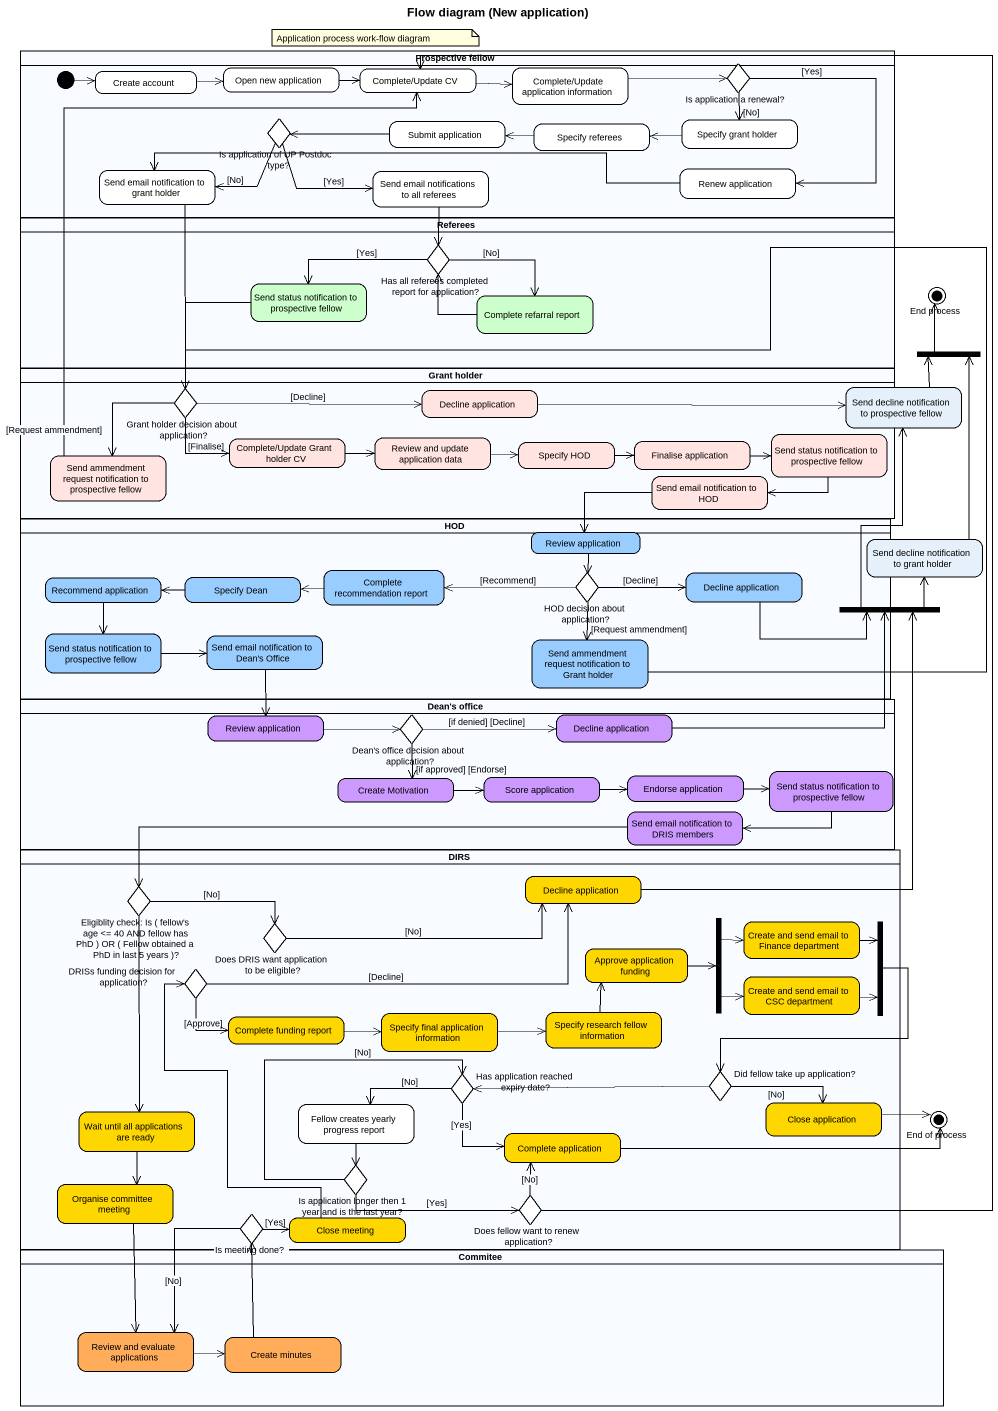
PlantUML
@startuml
title Flow diagram (New application)
hide empty description
state "Prospective fellow" as Prospective_fellow <<partition>> {
  state "Create account" as Create_account #FFFFFF
  state "Open new application" as Open_new_application #FFFFFF
  state "Complete/Update CV" as Complete_Update_CV #FFFFFF
  state "Complete/Update application information" as Complete_Update_application #FFFFFF
  state "Is application a renewal?" as Is_application_a_renewal <<choice>> #FFFFFF
  state "Is application of UP Postdoc type?" as Is_application_of_UP <<choice>> #FFFFFF
  state "Submit application" as Submit_application #FFFFFF
  state "Specify grant holder" as Specify_grant_holder #FFFFFF
  state "Specify referees" as Specify_referees #FFFFFF
  state "Send email notification to grant holder" as Send_email_notification_to #FFFFFF
  state "Send email notifications to all referees" as Send_email_notifications_to #FFFFFF
  state "Renew application" as Renew_application #FFFFFF
  [*] -right-> Create_account
}
state Referees <<partition>> {
  state "Has all referees completed report for application?" as Has_all_referees_completed <<choice>> #CCFFCC
  state "Send status notification to prospective fellow" as Send_status_notification_to #CCFFCC
  state "Complete refarral report" as Complete_refarral_report #CCFFCC
}
state "End process" as End_process <<end>>
state fork1 <<join>>
state "Grant holder" as Grant_holder <<partition>> {
  state "Grant holder decision about application?" as Grant_holder_decision_about <<choice>> #FFE4E1
  state "Decline application" as Decline_application #FFE4E1
  state "Send ammendment request notification to prospective fellow" as Send_ammendment_request #FFE4E1
  state "Complete/Update Grant holder CV" as Complete_Update_Grant #FFE4E1
  state "Review and update application data" as Review_and_update #FFE4E1
  state "Specify HOD" as Specify_HOD #FFE4E1
  state "Finalise application" as Finalise_application #FFE4E1
  state "Send status notification to prospective fellow" as Send_status_notification_to_2 #FFE4E1
  state "Send email notification to HOD" as Send_email_notification_to_2 #FFE4E1
}
state "Send decline notification to prospective fellow" as Send_decline_notification
state HOD <<partition>> {
  state "Review application" as Review_application #99CCFF
  state "Recommend application" as Recommend_application #99CCFF
  state "Specify Dean" as Specify_Dean #99CCFF
  state "Complete recommendation report" as Complete_recommendation #99CCFF
  state "HOD decision about application?" as HOD_decision_about <<choice>> #99CCFF
  state "Decline application" as Decline_application_2 #99CCFF
  state "Send status notification to prospective fellow" as Send_status_notification_to_3 #99CCFF
  state "Send email notification to Dean's Office" as Send_email_notification_to_3 #99CCFF
  state "Send ammendment request notification to Grant holder" as Send_ammendment_request_2 #99CCFF
}
state "Send decline notification to grant holder" as Send_decline_notification_2
state fork2 <<join>>
state "Dean's office" as Dean_s_office <<partition>> {
  state "Review application" as Review_application_2 #CC99FF
  state "Dean's office decision about application?" as Dean_s_office_decision <<choice>> #CC99FF
  state "Decline application" as Decline_application_3 #CC99FF
  state "Create Motivation" as Create_Motivation #CC99FF
  state "Score application" as Score_application #CC99FF
  state "Endorse application" as Endorse_application #CC99FF
  state "Send status notification to prospective fellow" as Send_status_notification_to_4 #CC99FF
  state "Send email notification to DRIS members" as Send_email_notification_to_4 #CC99FF
}
state DIRS <<partition>> {
  state "Eligiblity check: Is ( fellow's age <= 40 AND fellow has PhD ) OR ( Fellow obtained a PhD in last 5 years )?" as Eligiblity_check_Is_fellow <<choice>> #FFD700
  state "Decline application" as Decline_application_4 #FFD700
  state "Does DRIS want application to be eligible?" as Does_DRIS_want_application <<choice>> #FFD700
  state fork3 <<fork>>
  state "Create and send email to Finance department" as Create_and_send_email_to #FFD700
  state fork4 <<join>>
  state "DRISs funding decision for application?" as DRISs_funding_decision_for <<choice>> #FFD700
  state "Approve application funding" as Approve_application_funding #FFD700
  state "Create and send email to CSC department" as Create_and_send_email_to_2 #FFD700
  state "Complete funding report" as Complete_funding_report #FFD700
  state "Specify final application information" as Specify_final_application #FFD700
  state "Specify research fellow information" as Specify_research_fellow #FFD700
  state "Has application reached expiry date?" as Has_application_reached <<choice>> #FFD700
  state "Did fellow take up application?" as Did_fellow_take_up <<choice>> #FFD700
  state "Wait until all applications are ready" as Wait_until_all_applications #FFD700
  state "Fellow creates yearly progress report" as Fellow_creates_yearly #FFFFFF
  state "Close application" as Close_application #FFD700
  state "Is application longer then 1 year and is the last year?" as Is_application_longer_then <<choice>> #FFD700
  state "Complete application" as Complete_application #FFD700
  state "Organise committee meeting" as Organise_committee_meeting #FFD700
  state "Does fellow want to renew application?" as Does_fellow_want_to_renew <<choice>> #FFD700
  state "Is meeting done?" as Is_meeting_done <<choice>> #FFD700
  state "Close meeting" as Close_meeting #FFD700
}
state "End of process" as End_of_process <<end>>
state Commitee <<partition>> {
  state "Review and evaluate applications" as Review_and_evaluate #FFAD5B
  state "Create minutes" as Create_minutes #FFAD5B
}
Create_account -right-> Open_new_application
Open_new_application -right-> Complete_Update_CV
Complete_Update_CV -right-> Complete_Update_application
Complete_Update_application -right-> Is_application_a_renewal
Is_application_a_renewal --> Specify_grant_holder : [No]
Is_application_a_renewal --> Renew_application : [Yes]
Is_application_of_UP -left-> Send_email_notification_to : [No]
Is_application_of_UP -right-> Send_email_notifications_to : [Yes]
Submit_application -left-> Is_application_of_UP
Specify_grant_holder -left-> Specify_referees
Specify_referees -left-> Submit_application
Send_email_notification_to --> Grant_holder_decision_about
Send_email_notifications_to --> Has_all_referees_completed
Renew_application -left-> Send_email_notification_to
Has_all_referees_completed -left-> Send_status_notification_to : [Yes]
Has_all_referees_completed -right-> Complete_refarral_report : [No]
Send_status_notification_to --> Grant_holder_decision_about
Complete_refarral_report -left-> Has_all_referees_completed
fork1 -up-> End_process
Grant_holder_decision_about -right-> Decline_application : [Decline]
Grant_holder_decision_about --> Send_ammendment_request : [Request ammendment]
Grant_holder_decision_about -right-> Complete_Update_Grant : [Finalise]
Decline_application -right-> Send_decline_notification
Send_decline_notification -up-> fork1
Send_ammendment_request -up-> Complete_Update_CV
Complete_Update_Grant -right-> Review_and_update
Review_and_update -right-> Specify_HOD
Specify_HOD -right-> Finalise_application
Finalise_application -right-> Send_status_notification_to_2
Send_status_notification_to_2 -left-> Send_email_notification_to_2
Send_email_notification_to_2 -left-> Review_application
Review_application --> HOD_decision_about
Send_decline_notification_2 -up-> fork1
Recommend_application --> Send_status_notification_to_3
Specify_Dean -left-> Recommend_application
Complete_recommendation -left-> Specify_Dean
HOD_decision_about -left-> Complete_recommendation : [Recommend]
HOD_decision_about -right-> Decline_application_2 : [Decline]
HOD_decision_about --> Send_ammendment_request_2 : [Request ammendment]
Decline_application_2 -right-> fork2
fork2 -up-> Send_decline_notification
fork2 -up-> Send_decline_notification_2
Send_status_notification_to_3 -right-> Send_email_notification_to_3
Send_email_notification_to_3 --> Review_application_2
Send_ammendment_request_2 -up-> Grant_holder_decision_about
Review_application_2 -right-> Dean_s_office_decision
Dean_s_office_decision -right-> Decline_application_3 : [if denied] [Decline]
Dean_s_office_decision --> Create_Motivation : [if approved] [Endorse]
Decline_application_3 -right-> fork2
Create_Motivation -right-> Score_application
Score_application -right-> Endorse_application
Endorse_application -right-> Send_status_notification_to_4
Send_status_notification_to_4 -left-> Send_email_notification_to_4
Send_email_notification_to_4 -left-> Eligiblity_check_Is_fellow
Eligiblity_check_Is_fellow -right-> Does_DRIS_want_application : [No]
Eligiblity_check_Is_fellow --> Wait_until_all_applications
Decline_application_4 -up-> fork2
Does_DRIS_want_application -right-> Decline_application_4 : [No]
fork3 -right-> Create_and_send_email_to
fork3 -right-> Create_and_send_email_to_2
Create_and_send_email_to -right-> fork4
fork4 --> Did_fellow_take_up
DRISs_funding_decision_for -right-> Decline_application_4 : [Decline]
DRISs_funding_decision_for -right-> Complete_funding_report : [Approve]
Approve_application_funding -right-> fork3
Create_and_send_email_to_2 -right-> fork4
Complete_funding_report -right-> Specify_final_application
Specify_final_application -right-> Specify_research_fellow
Specify_research_fellow -up-> Approve_application_funding
Has_application_reached -left-> Fellow_creates_yearly : [No]
Has_application_reached -right-> Complete_application : [Yes]
Did_fellow_take_up -left-> Has_application_reached
Did_fellow_take_up -right-> Close_application : [No]
Wait_until_all_applications --> Organise_committee_meeting
Fellow_creates_yearly --> Is_application_longer_then
Close_application -right-> End_of_process
Is_application_longer_then -up-> Has_application_reached : [No]
Is_application_longer_then -right-> Does_fellow_want_to_renew : [Yes]
Complete_application -right-> End_of_process
Organise_committee_meeting --> Review_and_evaluate
Does_fellow_want_to_renew -up-> Complete_Update_CV
Does_fellow_want_to_renew -up-> Complete_application : [No]
Is_meeting_done -right-> Close_meeting : [Yes]
Is_meeting_done --> Review_and_evaluate : [No]
Close_meeting -up-> DRISs_funding_decision_for
Review_and_evaluate -right-> Create_minutes
Create_minutes -up-> Is_meeting_done
note as N1
  Application process work-flow diagram
end note
@enduml
